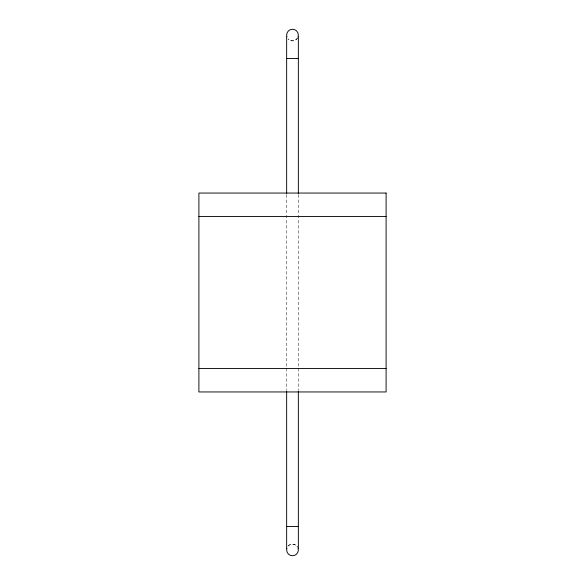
<?xml version="1.0" encoding="UTF-8"?>
<svg xmlns="http://www.w3.org/2000/svg" width="585" height="585" viewBox="0 0 585 585"><rect width="100%" height="100%" fill="white"/><g stroke="black" fill="none" stroke-linecap="round" stroke-linejoin="round"><path stroke-width="0.44" stroke-dasharray="2.92 2.19" d="M297.502 37.915C295.864 41.286 290.957 41.842 288.361 39.239M288.361 545.761C290.957 543.158 295.864 543.714 297.502 547.085M298.35 194.695L298.35 367.453M298.35 368.367L298.35 390.305M286.65 194.695L286.65 367.453M286.65 368.367L286.65 390.305M287.959 546.215A5.85 5.85 0 0 1 297.699 547.216M297.699 37.784A5.85 5.85 0 0 1 287.959 38.785"/><path stroke-width="0.88" d="M286.65 58.5L298.35 58.5M198.9 216.45L386.1 216.45M198.9 368.55L386.1 368.55M286.65 526.5L298.35 526.5M298.35 36.884L298.35 193.781M298.35 391.219L298.35 548.255M286.65 36.884L286.65 193.781M286.65 391.219L286.65 548.255M298.123 548.291A5.85 5.85 0 0 1 292.5 555.75A5.85 5.85 0 0 1 286.877 548.291M286.877 36.709A5.85 5.85 0 0 1 292.5 29.25A5.85 5.85 0 0 1 298.123 36.709M386.1 193.05L198.9 193.05L198.9 391.95L386.1 391.95L386.1 193.05"/></g></svg>
